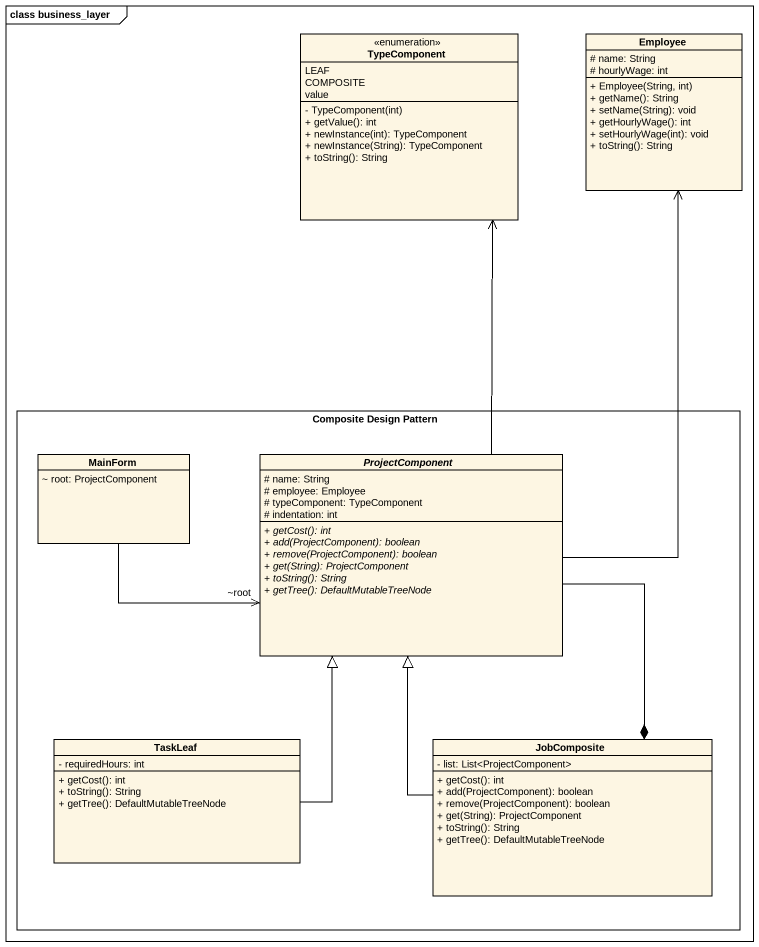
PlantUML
@startuml
mainframe class business_layer
hide circle
hide empty members
skinparam classAttributeIconSize 0
enum TypeComponent {
  LEAF
  COMPOSITE
  value
  - TypeComponent(int)
  + getValue(): int
  + newInstance(int): TypeComponent
  + newInstance(String): TypeComponent
  + toString(): String
}
class Employee {
  # name: String
  # hourlyWage: int
  + Employee(String, int)
  + getName(): String
  + setName(String): void
  + getHourlyWage(): int
  + setHourlyWage(int): void
  + toString(): String
}
rectangle "Composite Design Pattern" as Composite_Design_Pattern {
  class MainForm {
    ~ root: ProjectComponent
  }
  abstract class ProjectComponent {
    # name: String
    # employee: Employee
    # typeComponent: TypeComponent
    # indentation: int
    {abstract} + getCost(): int
    {abstract} + add(ProjectComponent): boolean
    {abstract} + remove(ProjectComponent): boolean
    {abstract} + get(String): ProjectComponent
    {abstract} + toString(): String
    {abstract} + getTree(): DefaultMutableTreeNode
  }
  class TaskLeaf {
    - requiredHours: int
    + getCost(): int
    + toString(): String
    + getTree(): DefaultMutableTreeNode
  }
  class JobComposite {
    - list: List<ProjectComponent>
    + getCost(): int
    + add(ProjectComponent): boolean
    + remove(ProjectComponent): boolean
    + get(String): ProjectComponent
    + toString(): String
    + getTree(): DefaultMutableTreeNode
  }
}
MainForm -right-> "~root" ProjectComponent
ProjectComponent -up-> TypeComponent
ProjectComponent -up-> Employee
ProjectComponent --* JobComposite
TaskLeaf -up-|> ProjectComponent
JobComposite -up-|> ProjectComponent
@enduml
